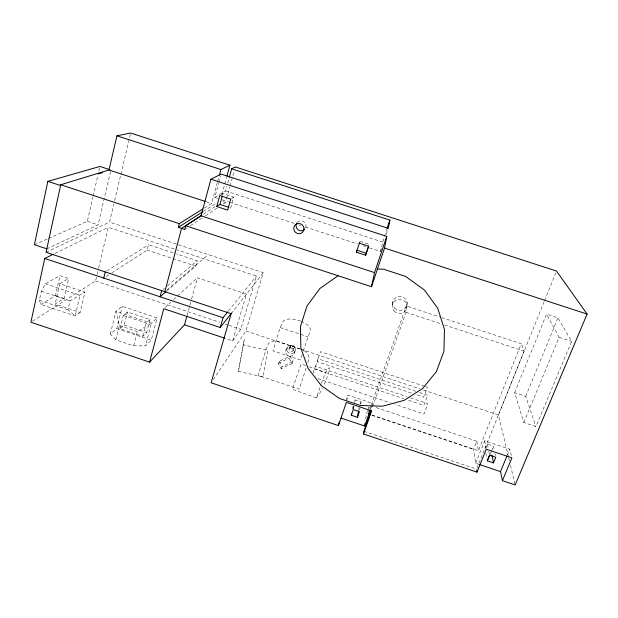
<?xml version="1.0" encoding="UTF-8"?>
<svg xmlns="http://www.w3.org/2000/svg" width="618" height="618" viewBox="0 0 618 618"><rect width="100%" height="100%" fill="white"/><g stroke="black" fill="none" stroke-linecap="round" stroke-linejoin="round"><path stroke-width="0.46" stroke-dasharray="3.09 2.32" d="M406.922 305.076L407.053 302.109M372.646 406.52L406.011 312.306L406.32 305.964L440.982 317.351M392.677 304.133L392.994 301.182M372.229 406.675L372.685 403.361L347.973 395.095L346.412 399.637M368.343 412.855L368.753 410.028M368.892 409.085L369.162 407.2M365.748 418.865L366.551 413.504L368.799 407.131M359.73 409.881L360.031 408.112M360.796 403.701L361.097 401.939L355.126 399.939L354.307 402.303M358.703 410.136L359.174 407.447M238.409 371.325L244.342 339.305L238.409 371.325L263.036 376.903L267.988 350.414L243.106 344.844M353.442 408.707L353.952 406.08M354.624 402.573L355.126 399.939M352.523 409.016L353.04 406.343M369.525 247.88L380.51 251.464L384.033 237.459M346.775 400.588L347.973 395.095M80.17 312.453L75.211 315.945L40.873 304.442L39.367 300.255L41.329 291.271L45.4 283.778L59.946 275.636L68.629 278.533L64.102 298.44L55.157 304.087L80.17 312.453L84.936 292.121L59.73 283.708L55.157 304.087M40.873 304.442L55.481 295.558L59.946 275.636M48.513 238.471L87.339 221.321L92.885 197.134M93.102 196.207L97.791 175.744M98.857 171.093L99.707 167.37M45.4 283.778L80.008 295.327L75.211 315.945L67.988 309.834L70.043 300.866L84.936 292.121M46.829 248.83L98.084 224.859L110.885 170.02M32.515 321.19L95.566 280.951L96.887 275.389M97.103 274.469L98.424 268.907M98.641 267.988L108.304 227.246L175.991 249.548M46.072 252.291L109.533 222.086L113.758 204.272M114.647 200.526L120.649 175.218M120.873 174.284L130.437 133.982M110.305 334.044L115.921 311.333L122.325 306.327L157.103 317.922L151.256 340.147L145.516 345.848L133.642 345.81L115.844 339.838L110.305 334.044L116.771 328.598L122.325 306.327M307.895 362.581L309.085 357.783L307.486 353.032L303.276 350.004L300.587 349.116M115.844 339.838L119.413 325.555L115.921 311.333L151.441 323.191L157.103 317.922M120 328.652L123.322 315.389L127.486 311.997L150.058 319.529L146.651 332.6L142.781 336.277L120 328.652L124.187 325.083L127.486 311.997M111.827 272.893L147.161 250.074L148.513 244.728L175.574 253.65M133.642 345.81L137.312 331.542L151.441 323.191L145.516 345.848M142.781 336.277L146.219 323.036L150.058 319.529M204.373 208.042L211.657 203.507L217.389 182.418M217.636 181.499L218.888 176.895M166.644 291.155L195.767 266.111L197.219 260.788L176.478 253.952M217.528 198.324L214.786 197.428L218.633 183.299M218.88 182.372L220.641 175.921M187.038 315.574L191.333 299.915M191.58 298.996L197.381 277.814L246.435 294.029L232.692 340.85L225.423 338.425M221.924 194.361L226.675 177.057M222.434 195.435L222.936 193.635L233.735 197.15L230.715 207.949L229.201 209.031M214.786 197.428L225.562 190.947L226.806 186.427M227.803 182.812L229.046 178.293M223.098 204.064L225.5 202.472L226.25 199.745M226.505 198.834L229.78 186.991M230.027 186.088L234.315 170.607M232.692 340.85L240.773 329.247L256.47 276.076L176.903 249.85M213.249 379.591L245.91 330.962L263.237 272.685L109.533 222.086M300.734 321.182A14.361 6.296 17.1 0 0 282.936 321.754L280.163 327.571L272.963 350.823L300.379 359.954L302.102 354.601M303.245 351.032L310.166 330.784A14.361 6.296 17.1 0 0 301.584 321.53M306.111 368.089L299.274 389.193L258.085 375.404L266.574 347.718L268.699 343.314L273.086 340.989L278.208 341.669L299.699 348.815M313.11 373.164L315.389 366.188L406.86 396.679M384.342 236.547L386.798 229.239M380.51 251.464L381.708 247.911M386.204 234.577L388.004 229.247M360.279 404.303L361.097 401.939M370.128 408.359L371.086 405.64M371.41 404.736L406.32 305.964M370.761 408.799L372.685 403.361M305.647 365.508L301.167 363.902L292.291 389.24L316.269 397.868L321.151 384.319M321.476 383.423L325.385 372.584L328.629 368.39A14.229 1.483 -67.8 0 1 328.884 371.905A14.229 1.483 -67.8 0 1 323.593 385.825M479.46 464.543L475.667 463.268L473.581 449.348L476.818 441.221L374.902 407.138M371.851 415.018L478.355 450.684L521.268 343.724L441.901 317.652M475.667 463.268L484.705 440.804L509.78 449.186L511.696 456.957M476.911 468.251L524.141 351.155L521.268 343.724M508.467 456.965L498.448 414.972L544.242 301.437M544.605 300.549L555.783 272.832M485.532 448.861L487.424 444.18L493.481 446.204L494.238 449.904M514.655 392.677L546.551 314.137L557.954 317.861L571.635 341.445L535.914 426.582L523.809 422.55L514.655 392.677L525.709 396.339L535.914 426.582M491.58 450.885L493.481 446.204M525.709 396.339L557.954 317.861M507.285 455.227L509.78 449.186M523.809 422.55L559.112 337.351L546.551 314.137M292.067 363.554L292.963 361.499L290.043 356.177L279.236 361.26L278.247 363.307L281.19 368.645L292.067 363.554L289.124 358.201L290.043 356.177M490.167 454.16L491.264 451.665L491.812 454.477M294.199 353.434L295.319 350.908M293.009 350.7A2.194 2.063 25 0 0 291.225 347.44A2.194 2.063 25 0 0 289.255 350.421A2.194 2.063 25 0 0 293.009 350.7L294.129 348.22A2.171 2.047 25 0 0 292.36 344.991A2.171 2.047 25 0 0 290.406 347.949A2.171 2.047 25 0 0 294.129 348.22M281.19 368.645L282.163 366.559L292.963 361.499M289.317 348.343L290.468 345.887M285.81 350.638L287.007 348.143M316.269 397.868L319.63 393.303A14.229 1.483 -67.8 0 0 322.403 388.359M231.132 313.728L263.237 272.685M228.421 311.024L256.47 276.076M165.168 307.432L170.769 302.279M173.573 299.699L197.381 277.814M167.014 289.865L208.235 254.577M163.144 289.456L164.597 288.235M167.493 285.802L197.219 260.788M184.759 229.425L187.154 227.841M190.344 225.724L202.333 217.799M205.524 215.69L217.505 207.756M231.48 198.641L233.735 197.15M203.399 214.199L215.543 206.327M106.203 276.524L108.613 274.964M203.268 211.472L216.145 203.291M106.899 270.916L148.513 244.728M221.344 194.593L222.936 193.635M59.73 283.708L68.629 278.533M55.048 253.388L108.304 227.246M278.247 363.307L289.124 358.201M34.399 244.705L47.632 238.857M225.562 190.947L382.496 242.032M359.993 241.29L369.17 244.28M222.109 199.815L228.521 201.908M229.432 202.202L294.446 223.399M299.019 224.89L300.85 225.493M305.431 226.984L357.621 244.002M363.114 245.794L365.864 246.69M222.835 201.607L225.5 202.472M206.157 201.707L211.657 203.507M559.112 337.351L571.635 341.445M406.011 312.306L440.812 323.747M444.473 324.952L524.141 351.155M87.339 221.321L98.084 224.859M147.161 250.074L195.767 266.111M280.163 327.571L299.792 334.091M300.688 334.384L307.826 336.756M424.636 386.312L320.479 351.688L317.204 361.692L412.762 393.511M425.547 386.621L427.378 387.223L423.685 397.15L416.401 394.724M95.566 280.951L219.769 322.264M225.246 324.087L227.988 324.998M228.899 325.3L240.773 329.247M245.91 330.962L299.892 348.915M300.811 349.224L419.761 388.792M423.423 390.012L498.448 414.972M415.752 391.294L318 358.757L314.655 368.985L403.824 398.718M419.406 392.507L427.633 395.242L423.84 405.393L407.463 399.931M410.522 397.892L427.903 403.685L424.01 414.068L395.026 404.388M317.938 378.649L390.499 402.874M123.322 315.389L146.219 323.036M55.481 295.558L64.102 298.44M41.329 291.271L70.043 300.866M124.187 325.083L146.651 332.6M119.413 325.555L137.312 331.542M39.367 300.255L67.988 309.834M116.771 328.598L151.256 340.147M371.99 415.319L473.581 449.348M363.871 431.287L476.548 469.139L476.779 470.638M309.239 366.798L325.385 372.584M279.236 361.26L282.163 366.559M508.691 457.892L509.363 460.696M510.476 465.362L515.149 484.96M495.003 453.604L495.381 455.458M487.424 444.18L488.12 447.857M488.823 451.542L489.348 454.3M484.705 440.804L485.995 447.803M485.895 453.365L486.737 458.023M476.818 441.221L478.355 450.684M353.226 406.281L353.272 409.587M297.165 222.557A5.083 4.967 41.9 0 1 304.249 222.024A5.083 4.967 41.9 0 1 304.952 229.108M394.431 308.019A7.292 6.991 4.5 0 0 406.814 305.725A7.292 6.991 4.5 0 0 398.479 296.57A7.292 6.991 4.5 0 0 394.431 308.019M287.107 350.808A4.388 4.125 25 0 0 294.523 352.306A4.388 4.125 25 0 0 291.858 345.439A4.388 4.125 25 0 0 287.107 350.808M285.91 353.334A4.426 4.156 25.1 0 0 293.395 354.848A4.426 4.156 25.1 0 0 290.707 347.919A4.426 4.156 25.1 0 0 285.91 353.334M394.137 311.055A7.385 7.076 4.8 0 0 406.675 308.737A7.385 7.076 4.8 0 0 398.231 299.467A7.385 7.076 4.8 0 0 394.137 311.055"/><path stroke-width="0.93" d="M229.293 177.389L231.657 168.799L235.319 166.96L556.509 271.047L587.1 314.068L515.149 484.96L502.419 480.68L511.913 457.814L486.258 449.232L477.003 472.137L363.469 433.983L363.871 431.287L371.094 410.9M341.012 418.077L364.666 426.018L365.068 423.338M351.657 413.465L351.31 415.242L357.443 417.305L358.548 411.032M185.724 225.763L371.48 286.706L384.543 248.073L386.775 236.4L210.908 179.22L201.051 215.829L185.724 225.763L184.759 229.425L178.316 227.308L179.274 223.646L202.75 209.046M231.657 168.799L389.881 220.101L388.305 228.359L221.144 174.083L210.908 179.22M109.965 169.726L99.923 166.443L47.841 181.36L34.399 244.705L46.829 248.83M53.326 254.237L44.735 258.455L30.9 322.225L149.626 362.125L184.519 324.782L186.791 316.493M205.238 201.414L108.969 169.981L60.726 184.759L46.072 252.291L231.132 313.728L211.109 382.781L338.425 425.57L346.381 402.418L371.657 410.877L363.469 433.983M371.48 286.706L374.547 272.608L386.775 236.4M338.425 425.57L339.205 422.117M108.969 169.981L116.926 135.798L130.661 133.04L229.927 165.215L226.922 176.145M103.793 278.077L105.269 271.943M161.7 290.676L160.093 296.787L165.918 291.781M164.844 291.719L181.537 228.366L201.777 215.249M149.626 362.125L163.762 308.714L220.232 327.517L231.603 312.986M219.39 175.056L220.896 169.533L229.927 165.215M216.748 206.536L219.761 195.558L230.73 199.135L227.679 210.105L216.748 206.536L219.962 204.442L222.186 196.331M220.232 327.517L223.052 317.714L227.826 311.766M359.699 242.194L356.37 252.214L365.617 255.234L368.575 246.072M365.617 255.234L368.629 246.173L359.352 243.152M387.107 228.32L389.881 220.101M356.37 252.214L357.049 250.259L366.188 253.249M351.31 415.242L353.272 409.587L359.421 411.642L357.443 417.305M364.666 426.018L370.437 409.703M487.247 460.819L489.518 455.219L495.76 457.312L493.473 462.905L487.247 460.819L489.804 454.995M502.419 480.68L500.518 471.611L506.93 456.084M338.069 275.752L319.939 288.49L306.945 306.111L300.433 326.659L300.881 348.096L308.119 368.39L321.375 385.686L339.367 398.432L360.449 405.485L382.696 406.18L404.072 400.394L422.558 388.56L436.323 371.704L443.925 351.348L444.458 329.464L437.729 308.251L424.311 289.912L405.547 276.401L383.376 269.154L377.436 269.093M178.316 227.308L202.465 211.982M98.077 173.967L102.65 172.561M116.926 135.798L220.896 169.533M384.543 248.073L587.1 314.068M219.962 204.442L228.923 207.37M201.051 215.829L374.547 272.608M60.726 184.759L179.274 223.646M47.841 181.36L60.564 185.531M44.735 258.455L223.052 317.714M184.519 324.782L224.512 338.123M368.204 413.797L370.027 414.408M368.367 414.106L370.174 414.717M479.46 464.543L500.518 471.611M491.998 455.412L493.473 462.905M476.779 470.638L477.003 472.137M304.504 229.572A5.083 4.967 41.9 0 1 296.787 223.083M304.002 228.251L303.801 230.228L302.859 231.959A5.183 5.052 41.5 0 1 295.651 232.484A5.183 5.052 41.5 0 1 294.94 225.284A5.183 5.052 41.5 0 1 302.148 224.751L303.415 226.327L304.002 228.251"/></g></svg>
